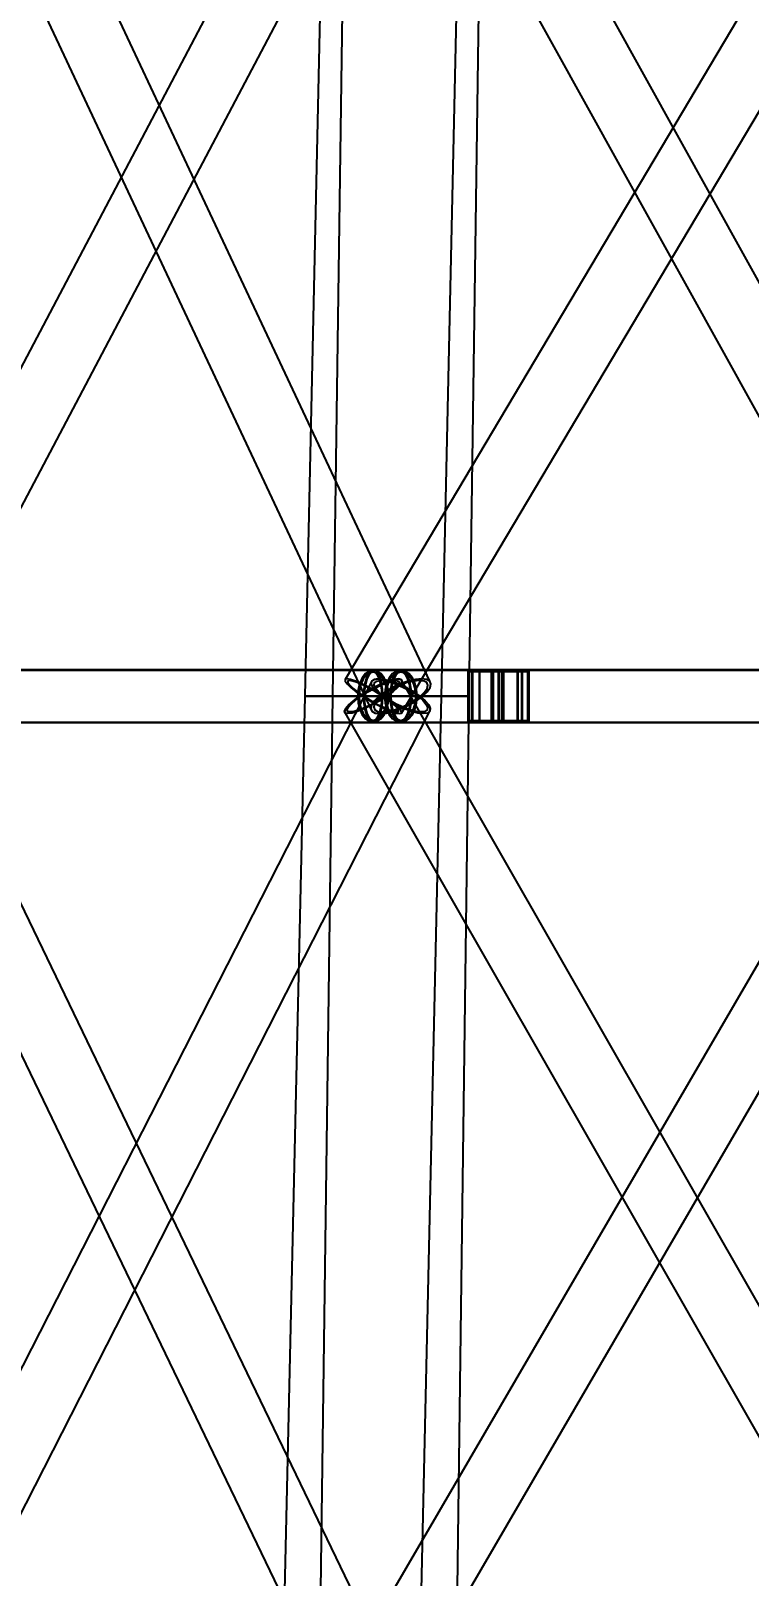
# Model space of a CAD drawing. Header units: millimetres. Extents: x -123812 to 252100, y -3000 to 639000.
# Drawn here: x -11694 to -6135, y 258184 to 270154 of the extents above; entities that cross this region are included whole.
import ezdxf

# ---------------------------------------------------------------- set-up
doc = ezdxf.new("R2010")
doc.units = ezdxf.units.MM
doc.layers.add('D-STR-DIM', color=7, linetype='Continuous', lineweight=13)
doc.layers.add('D-STR-STRC', color=7, linetype='Continuous', lineweight=25)
doc.styles.add('OpenSansCondensed-Light', font='OpenSansCondensed-Light.ttf')
doc.styles.add('TOWER_UNICODE', font='Arial Unicode.ttf')
doc.dimstyles.new('EZDXF', dxfattribs={"dimtxt": 0.25, "dimasz": 0.175, "dimexe": 0.375, "dimexo": 0.125, "dimgap": 0.1, "dimtad": 1, "dimlfac": 100, "dimzin": 12, "dimdsep": 46, "dimtxsty": 'OpenSansCondensed-Light', "dimblk": 'ARCHTICK', "dimcen": 2.5, "dimazin": 3, "dimtfac": 0.5, "dimtmove": 2, "dimatfit": 3})

# ---------------------------------------------------------------- blocks, each defined once
blk = doc.blocks.new('_ARCHTICK')
at = {"color": 0, "linetype": 'BYBLOCK', "const_width": 0.15}
blk.add_lwpolyline([(-0.5, -0.5), (0.5, 0.5)], dxfattribs=at)

msp = doc.modelspace()

# ---------------------------------------------------------------- linework, layer by layer
at = {"layer": 'D-STR-STRC'}
for points in [[(-9104, 272616.5), (-13052.8, 265116.5), (-13052.3, 265095.1), (-13036.4, 265067.3), (-13006.2, 265034.8), (-12963.9, 265000), (-12912.2, 264965.2), (-12854.8, 264932.7), (-12795.4, 264904.9), (-12738.3, 264883.5), (-12687.2, 264870), (-12645.6, 264865.4), (-12616.4, 264870), (-12601.6, 264883.5), (-8652.8, 272383.5)], [(-12574.6, 272383.2), (-9054.2, 264883.2), (-9029.8, 264869.8), (-8991.7, 264865.2), (-8942.7, 264869.8), (-8886, 264883.2), (-8825.6, 264904.7), (-8765.4, 264932.6), (-8709.7, 264965.1), (-8662.3, 265000), (-8626.2, 265034.9), (-8604.1, 265067.4), (-8597.4, 265095.3), (-8606.6, 265116.8), (-12127, 272616.8)], [(-4808.4, 272630.2), (-9262.3, 265130.2), (-9261.4, 265116.8), (-9245.7, 265095.3), (-9216.3, 265067.4), (-9175.1, 265034.9), (-9125, 265000), (-9069.5, 264965.1), (-9012.2, 264932.6), (-8957.1, 264904.7), (-8907.9, 264883.2), (-8868, 264869.8), (-8840.2, 264865.2), (-8826.2, 264869.8), (-4372.3, 272369.8)], [(-4343.1, 265116.5), (-8499.8, 272616.5), (-8509, 272630), (-8532.8, 272634.6), (-8569.6, 272630), (-8616.9, 272616.5), (-8671.6, 272595.1), (-8729.8, 272567.3), (-8787.6, 272534.8), (-8841.1, 272500), (-8886.5, 272465.2), (-8920.9, 272432.7), (-8941.9, 272404.9), (-8948.1, 272383.5), (-4791.3, 264883.5)], [(-12827.2, 264796.8), (-9044.3, 264796.8), (-9013.4, 264803.7), (-8984.7, 264824), (-8960, 264856.3), (-8941.1, 264898.4), (-8929.2, 264947.4), (-8925.1, 265000), (-8929.2, 265052.6), (-8941.1, 265101.6), (-8960, 265143.7), (-8984.7, 265176), (-9013.4, 265196.3), (-9044.3, 265203.2), (-12827.2, 265203.2)], [(-12506.5, 264796.8), (-8830.4, 264796.8), (-8797.7, 264803.7), (-8767.2, 264824), (-8741, 264856.3), (-8720.9, 264898.4), (-8708.3, 264947.4), (-8703.9, 265000), (-8708.3, 265052.6), (-8720.9, 265101.6), (-8741, 265143.7), (-8767.2, 265176), (-8797.7, 265196.3), (-8830.4, 265203.2), (-12506.5, 265203.2)], [(-4674.1, 265203.2), (-9044.3, 265203.2), (-9063.6, 265196.3), (-9081.5, 265176), (-9096.9, 265143.7), (-9108.8, 265101.6), (-9116.2, 265052.6), (-9118.8, 265000), (-9116.2, 264947.4), (-9108.8, 264898.4), (-9096.9, 264856.3), (-9081.5, 264824), (-9063.6, 264803.7), (-9044.3, 264796.8), (-4674.1, 264796.8)], [(-4567.2, 265203.2), (-8830.4, 265203.2), (-8851.9, 265196.3), (-8871.9, 265176), (-8889.1, 265143.7), (-8902.3, 265101.6), (-8910.6, 265052.6), (-8913.4, 265000), (-8910.6, 264947.4), (-8902.3, 264898.4), (-8889.1, 264856.3), (-8871.9, 264824), (-8851.9, 264803.7), (-8830.4, 264796.8), (-4567.2, 264796.8)], [(-8988.4, 257616.2), (-12602.2, 265116.2), (-12624.3, 265129.6), (-12660.2, 265134.2), (-12707.5, 265129.6), (-12762.9, 265116.2), (-12822.7, 265094.9), (-12882.9, 265067.1), (-12939.2, 265034.7), (-12987.9, 265000), (-13025.7, 264965.3), (-13049.9, 264932.9), (-13059, 264905.1), (-13052.2, 264883.8), (-9438.3, 257383.8)], [(-12428.5, 257383.1), (-8605, 264883.1), (-8602.1, 264904.6), (-8614.8, 264932.5), (-8642.2, 264965.1), (-8682.5, 265000), (-8732.8, 265034.9), (-8789.7, 265067.5), (-8849.5, 265095.4), (-8907.9, 265116.9), (-8961.1, 265130.4), (-9005.3, 265135), (-9037.7, 265130.4), (-9055.9, 265116.9), (-12879.4, 257616.9)], [(-4542.8, 257630.4), (-8827.8, 265130.4), (-8848.3, 265135), (-8882.1, 265130.4), (-8926.9, 265116.9), (-8979.8, 265095.4), (-9037, 265067.5), (-9094.8, 265034.9), (-9149.1, 265000), (-9196.2, 264965.1), (-9233, 264932.5), (-9257, 264904.6), (-9266.4, 264883.1), (-9260.7, 264869.6), (-4975.7, 257369.6)], [(-4785.3, 265129.6), (-9148.6, 257629.6), (-9150.2, 257616.2), (-9136.8, 257594.9), (-9109.3, 257567.1), (-9069.7, 257534.7), (-9020.6, 257500), (-8965.3, 257465.3), (-8907.7, 257432.9), (-8851.6, 257405.1), (-8800.9, 257383.8), (-8759, 257370.4), (-8728.9, 257365.8), (-8712.4, 257370.4), (-4349.1, 264870.4)]]:
    msp.add_lwpolyline(points, dxfattribs=at)
for points in [[(-9574.1, 265000), (-8514.5, 265000), (-8349.3, 272500), (-9407.5, 272500)], [(-9360.2, 265000), (-8300.6, 265000), (-8194.8, 272500), (-9253, 272500)], [(-15886.9, 264800), (-8067.4, 264800), (-8067.4, 265200), (-15886.9, 265200)], [(-14427.2, 264800), (-8038.4, 264800), (-8038.4, 265200), (-14427.2, 265200)], [(-14006.7, 264800), (-7837.9, 264800), (-7837.9, 265200), (-14006.7, 265200)], [(-9163.4, 265000), (-9159.4, 264947.4), (-9147.5, 264898.4), (-9128.5, 264856.3), (-9103.9, 264824), (-9075.1, 264803.7), (-9044.3, 264796.8), (-9013.4, 264803.7), (-8984.7, 264824), (-8960, 264856.3), (-8941.1, 264898.4), (-8929.2, 264947.4), (-8925.1, 265000), (-8929.2, 265052.6), (-8941.1, 265101.6), (-8960, 265143.7), (-8984.7, 265176), (-9013.4, 265196.3), (-9044.3, 265203.2), (-9075.1, 265196.3), (-9103.9, 265176), (-9128.5, 265143.7), (-9147.5, 265101.6), (-9159.4, 265052.6)], [(-9154.1, 265000), (-9150.3, 264951.5), (-9139.3, 264906.4), (-9121.9, 264867.6), (-9099.2, 264837.9), (-9072.7, 264819.2), (-9044.3, 264812.8), (-9015.9, 264819.2), (-8989.4, 264837.9), (-8966.7, 264867.6), (-8949.2, 264906.4), (-8938.2, 264951.5), (-8934.5, 265000), (-8938.2, 265048.5), (-8949.2, 265093.6), (-8966.7, 265132.4), (-8989.4, 265162.1), (-9015.9, 265180.8), (-9044.3, 265187.2), (-9072.7, 265180.8), (-9099.2, 265162.1), (-9121.9, 265132.4), (-9139.3, 265093.6), (-9150.3, 265048.5)], [(-9118.8, 265000), (-9116.2, 264947.4), (-9108.8, 264898.4), (-9096.9, 264856.3), (-9081.5, 264824), (-9063.6, 264803.7), (-9044.3, 264796.8), (-9025, 264803.7), (-9007, 264824), (-8991.6, 264856.3), (-8979.8, 264898.4), (-8972.3, 264947.4), (-8969.8, 265000), (-8972.3, 265052.6), (-8979.8, 265101.6), (-8991.6, 265143.7), (-9007, 265176), (-9025, 265196.3), (-9044.3, 265203.2), (-9063.6, 265196.3), (-9081.5, 265176), (-9096.9, 265143.7), (-9108.8, 265101.6), (-9116.2, 265052.6)], [(-9112.9, 265000), (-9110.6, 264951.5), (-9103.7, 264906.4), (-9092.8, 264867.6), (-9078.6, 264837.9), (-9062, 264819.2), (-9044.3, 264812.8), (-9026.5, 264819.2), (-9010, 264837.9), (-8995.8, 264867.6), (-8984.9, 264906.4), (-8978, 264951.5), (-8975.7, 265000), (-8978, 265048.5), (-8984.9, 265093.6), (-8995.8, 265132.4), (-9010, 265162.1), (-9026.5, 265180.8), (-9044.3, 265187.2), (-9062, 265180.8), (-9078.6, 265162.1), (-9092.8, 265132.4), (-9103.7, 265093.6), (-9110.6, 265048.5)], [(-8956.9, 265000), (-8952.6, 264947.4), (-8940, 264898.4), (-8919.9, 264856.3), (-8893.7, 264824), (-8863.2, 264803.7), (-8830.4, 264796.8), (-8797.7, 264803.7), (-8767.2, 264824), (-8741, 264856.3), (-8720.9, 264898.4), (-8708.3, 264947.4), (-8703.9, 265000), (-8708.3, 265052.6), (-8720.9, 265101.6), (-8741, 265143.7), (-8767.2, 265176), (-8797.7, 265196.3), (-8830.4, 265203.2), (-8863.2, 265196.3), (-8893.7, 265176), (-8919.9, 265143.7), (-8940, 265101.6), (-8952.6, 265052.6)], [(-8947, 265000), (-8943, 264951.5), (-8931.4, 264906.4), (-8912.8, 264867.6), (-8888.7, 264837.9), (-8860.6, 264819.2), (-8830.4, 264812.8), (-8800.3, 264819.2), (-8772.2, 264837.9), (-8748, 264867.6), (-8729.5, 264906.4), (-8717.9, 264951.5), (-8713.9, 265000), (-8717.9, 265048.5), (-8729.5, 265093.6), (-8748, 265132.4), (-8772.2, 265162.1), (-8800.3, 265180.8), (-8830.4, 265187.2), (-8860.6, 265180.8), (-8888.7, 265162.1), (-8912.8, 265132.4), (-8931.4, 265093.6), (-8943, 265048.5)], [(-8913.4, 265000), (-8910.6, 264947.4), (-8902.3, 264898.4), (-8889.1, 264856.3), (-8871.9, 264824), (-8851.9, 264803.7), (-8830.4, 264796.8), (-8809, 264803.7), (-8789, 264824), (-8771.8, 264856.3), (-8758.6, 264898.4), (-8750.3, 264947.4), (-8747.5, 265000), (-8750.3, 265052.6), (-8758.6, 265101.6), (-8771.8, 265143.7), (-8789, 265176), (-8809, 265196.3), (-8830.4, 265203.2), (-8851.9, 265196.3), (-8871.9, 265176), (-8889.1, 265143.7), (-8902.3, 265101.6), (-8910.6, 265052.6)], [(-8906.9, 265000), (-8904.3, 264951.5), (-8896.6, 264906.4), (-8884.5, 264867.6), (-8868.6, 264837.9), (-8850.2, 264819.2), (-8830.4, 264812.8), (-8810.7, 264819.2), (-8792.2, 264837.9), (-8776.4, 264867.6), (-8764.2, 264906.4), (-8756.6, 264951.5), (-8754, 265000), (-8756.6, 265048.5), (-8764.2, 265093.6), (-8776.4, 265132.4), (-8792.2, 265162.1), (-8810.7, 265180.8), (-8830.4, 265187.2), (-8850.2, 265180.8), (-8868.6, 265162.1), (-8884.5, 265132.4), (-8896.6, 265093.6), (-8904.3, 265048.5)], [(-8038.4, 265200), (-8310.7, 265200), (-8310.7, 264800), (-8038.4, 264800)], [(-8046.5, 265188), (-8302.5, 265188), (-8302.5, 264812), (-8046.5, 264812)], [(-8067.4, 265200), (-8281.6, 265200), (-8281.6, 264800), (-8067.4, 264800)], [(-8073.8, 265188), (-8275.2, 265188), (-8275.2, 264812), (-8073.8, 264812)], [(-8223.7, 264800), (49.2, 264800), (49.2, 265200), (-8223.7, 265200)], [(-8125.4, 265200), (-8223.7, 265200), (-8223.7, 264800), (-8125.4, 264800)], [(-8128.3, 265188), (-8220.7, 265188), (-8220.7, 264812), (-8128.3, 264812)], [(-7837.9, 265200), (-8124.5, 265200), (-8124.5, 264800), (-7837.9, 264800)], [(-7846.5, 265188), (-8115.9, 265188), (-8115.9, 264812), (-7846.5, 264812)], [(-8073.9, 264800), (92.7, 264800), (92.7, 265200), (-8073.9, 265200)], [(-7888.5, 265200), (-8073.9, 265200), (-8073.9, 264800), (-7888.5, 264800)], [(-7894.1, 265188), (-8068.3, 265188), (-8068.3, 264812), (-7894.1, 264812)], [(-8040, 264800), (58.8, 264800), (58.8, 265200), (-8040, 265200)], [(-7922.4, 265200), (-8040, 265200), (-8040, 264800), (-7922.4, 264800)], [(-7926, 265188), (-8036.5, 265188), (-8036.5, 264812), (-7926, 264812)], [(-8939.5, 265000), (-8993.8, 264965.1), (-9051.5, 264932.5), (-9108.8, 264904.6), (-9161.6, 264883.1), (-9206.5, 264869.6), (-9240.3, 264865), (-9260.7, 264869.6), (-9266.4, 264883.1), (-9257, 264904.6), (-9233, 264932.5), (-9196.2, 264965.1), (-9149.1, 265000), (-9094.8, 265034.9), (-9037, 265067.5), (-8979.8, 265095.4), (-8926.9, 265116.9), (-8882.1, 265130.4), (-8848.3, 265135), (-8827.8, 265130.4), (-8822.1, 265116.9), (-8831.6, 265095.4), (-8855.5, 265067.5), (-8892.3, 265034.9)], [(-9125, 265000), (-9069.5, 264965.1), (-9012.2, 264932.6), (-8957.1, 264904.7), (-8907.9, 264883.2), (-8868, 264869.8), (-8840.2, 264865.2), (-8826.2, 264869.8), (-8827.2, 264883.2), (-8842.9, 264904.7), (-8872.3, 264932.6), (-8913.5, 264965.1), (-8963.5, 265000), (-9019.1, 265034.9), (-9076.4, 265067.4), (-9131.5, 265095.3), (-9180.6, 265116.8), (-9220.5, 265130.2), (-9248.4, 265134.8), (-9262.3, 265130.2), (-9261.4, 265116.8), (-9245.7, 265095.3), (-9216.3, 265067.4), (-9175.1, 265034.9)], [(-8949.8, 265000), (-8998.7, 264968.5), (-9050.8, 264939.2), (-9102.4, 264914), (-9150.1, 264894.6), (-9190.5, 264882.5), (-9221, 264878.3), (-9239.4, 264882.5), (-9244.6, 264894.6), (-9236, 264914), (-9214.5, 264939.2), (-9181.3, 264968.5), (-9138.8, 265000), (-9089.8, 265031.5), (-9037.8, 265060.8), (-8986.1, 265086), (-8938.5, 265105.4), (-8898, 265117.5), (-8867.6, 265121.7), (-8849.1, 265117.5), (-8844, 265105.4), (-8852.5, 265086), (-8874.1, 265060.8), (-8907.3, 265031.5)], [(-9117.1, 265000), (-9067, 264968.5), (-9015.3, 264939.2), (-8965.6, 264914), (-8921.3, 264894.7), (-8885.4, 264882.6), (-8860.3, 264878.4), (-8847.7, 264882.6), (-8848.5, 264894.7), (-8862.7, 264914), (-8889.2, 264939.2), (-8926.3, 264968.5), (-8971.5, 265000), (-9021.6, 265031.5), (-9073.2, 265060.8), (-9122.9, 265086), (-9167.2, 265105.3), (-9203.2, 265117.4), (-9228.3, 265121.6), (-9240.9, 265117.4), (-9240, 265105.3), (-9225.9, 265086), (-9199.3, 265060.8), (-9162.2, 265031.5)], [(-8998.6, 265000), (-9034.6, 264965.1), (-9056.7, 264932.6), (-9063.4, 264904.7), (-9054.2, 264883.2), (-9029.8, 264869.8), (-8991.7, 264865.2), (-8942.7, 264869.8), (-8886, 264883.2), (-8825.6, 264904.7), (-8765.4, 264932.6), (-8709.7, 264965.1), (-8662.3, 265000), (-8626.2, 265034.9), (-8604.1, 265067.4), (-8597.4, 265095.3), (-8606.6, 265116.8), (-8631.1, 265130.2), (-8669.1, 265134.8), (-8718.1, 265130.2), (-8774.8, 265116.8), (-8835.3, 265095.3), (-8895.4, 265067.4), (-8951.1, 265034.9)], [(-8682.5, 265000), (-8642.2, 264965.1), (-8614.8, 264932.5), (-8602.1, 264904.6), (-8605, 264883.1), (-8623.2, 264869.6), (-8655.5, 264865), (-8699.8, 264869.6), (-8753, 264883.1), (-8811.4, 264904.6), (-8871.1, 264932.5), (-8928.1, 264965.1), (-8978.4, 265000), (-9018.6, 265034.9), (-9046, 265067.5), (-9058.7, 265095.4), (-9055.9, 265116.9), (-9037.7, 265130.4), (-9005.3, 265135), (-8961.1, 265130.4), (-8907.9, 265116.9), (-8849.5, 265095.4), (-8789.7, 265067.5), (-8732.8, 265034.9)], [(-8982.1, 265000), (-9014.5, 264968.5), (-9034.5, 264939.2), (-9040.5, 264914), (-9032.2, 264894.7), (-9010.2, 264882.6), (-8975.9, 264878.4), (-8931.7, 264882.6), (-8880.6, 264894.7), (-8826.1, 264914), (-8771.8, 264939.2), (-8721.6, 264968.5), (-8678.8, 265000), (-8646.3, 265031.5), (-8626.4, 265060.8), (-8620.4, 265086), (-8628.7, 265105.3), (-8650.7, 265117.4), (-8685, 265121.6), (-8729.2, 265117.4), (-8780.3, 265105.3), (-8834.8, 265086), (-8889, 265060.8), (-8939.3, 265031.5)], [(-8697, 265000), (-8660.8, 264968.5), (-8636.1, 264939.2), (-8624.6, 264914), (-8627.2, 264894.6), (-8643.6, 264882.5), (-8672.8, 264878.3), (-8712.7, 264882.5), (-8760.6, 264894.6), (-8813.3, 264914), (-8867.1, 264939.2), (-8918.5, 264968.5), (-8963.8, 265000), (-9000.1, 265031.5), (-9024.8, 265060.8), (-9036.3, 265086), (-9033.7, 265105.4), (-9017.3, 265117.5), (-8988.1, 265121.7), (-8948.2, 265117.5), (-8900.3, 265105.4), (-8847.6, 265086), (-8793.7, 265060.8), (-8742.4, 265031.5)], [(-9743.9, 257500), (-8682.9, 257500), (-8514.5, 265000), (-9574.1, 265000)], [(-8514.5, 265000), (-8532.5, 265000), (-8585.5, 265000), (-8669.7, 265000), (-8779.4, 265000), (-8907.2, 265000), (-9044.3, 265000), (-9181.4, 265000), (-9309.2, 265000), (-9418.9, 265000), (-9503.1, 265000), (-9556, 265000), (-9574.1, 265000), (-9556, 265000), (-9503.1, 265000), (-9418.9, 265000), (-9309.2, 265000), (-9181.4, 265000), (-9044.3, 265000), (-8907.2, 265000), (-8779.4, 265000), (-8669.7, 265000), (-8585.5, 265000), (-8532.5, 265000)], [(-9461, 257500), (-8400, 257500), (-8300.6, 265000), (-9360.2, 265000)], [(-8300.6, 265000), (-8318.7, 265000), (-8371.6, 265000), (-8455.8, 265000), (-8565.5, 265000), (-8693.3, 265000), (-8830.4, 265000), (-8967.6, 265000), (-9095.3, 265000), (-9205.1, 265000), (-9289.3, 265000), (-9342.2, 265000), (-9360.2, 265000), (-9342.2, 265000), (-9289.3, 265000), (-9205.1, 265000), (-9095.3, 265000), (-8967.6, 265000), (-8830.4, 265000), (-8693.3, 265000), (-8565.5, 265000), (-8455.8, 265000), (-8371.6, 265000), (-8318.7, 265000)]]:
    msp.add_lwpolyline(points, close=True, dxfattribs=at)

# ---------------------------------------------------------------- dimensions: what is measured, and where the dimension line sits
at = {"layer": 'D-STR-DIM'}
msp.add_linear_dim(base=(-112000, 0), p1=(0, 0), p2=(0, 634000), angle=90, dimstyle='EZDXF', override={"dimtxt": 8400, "dimasz": 3750, "dimexe": 2100, "dimexo": 1800, "dimgap": 2100, "dimtad": 1, "dimdec": 0, "dimlfac": 1, "dimlunit": 2, "dimtxsty": 'TOWER_UNICODE', "dimclrd": 7, "dimclre": 7, "dimclrt": 7}, dxfattribs=at).render()

doc.saveas('drawing.dxf')
